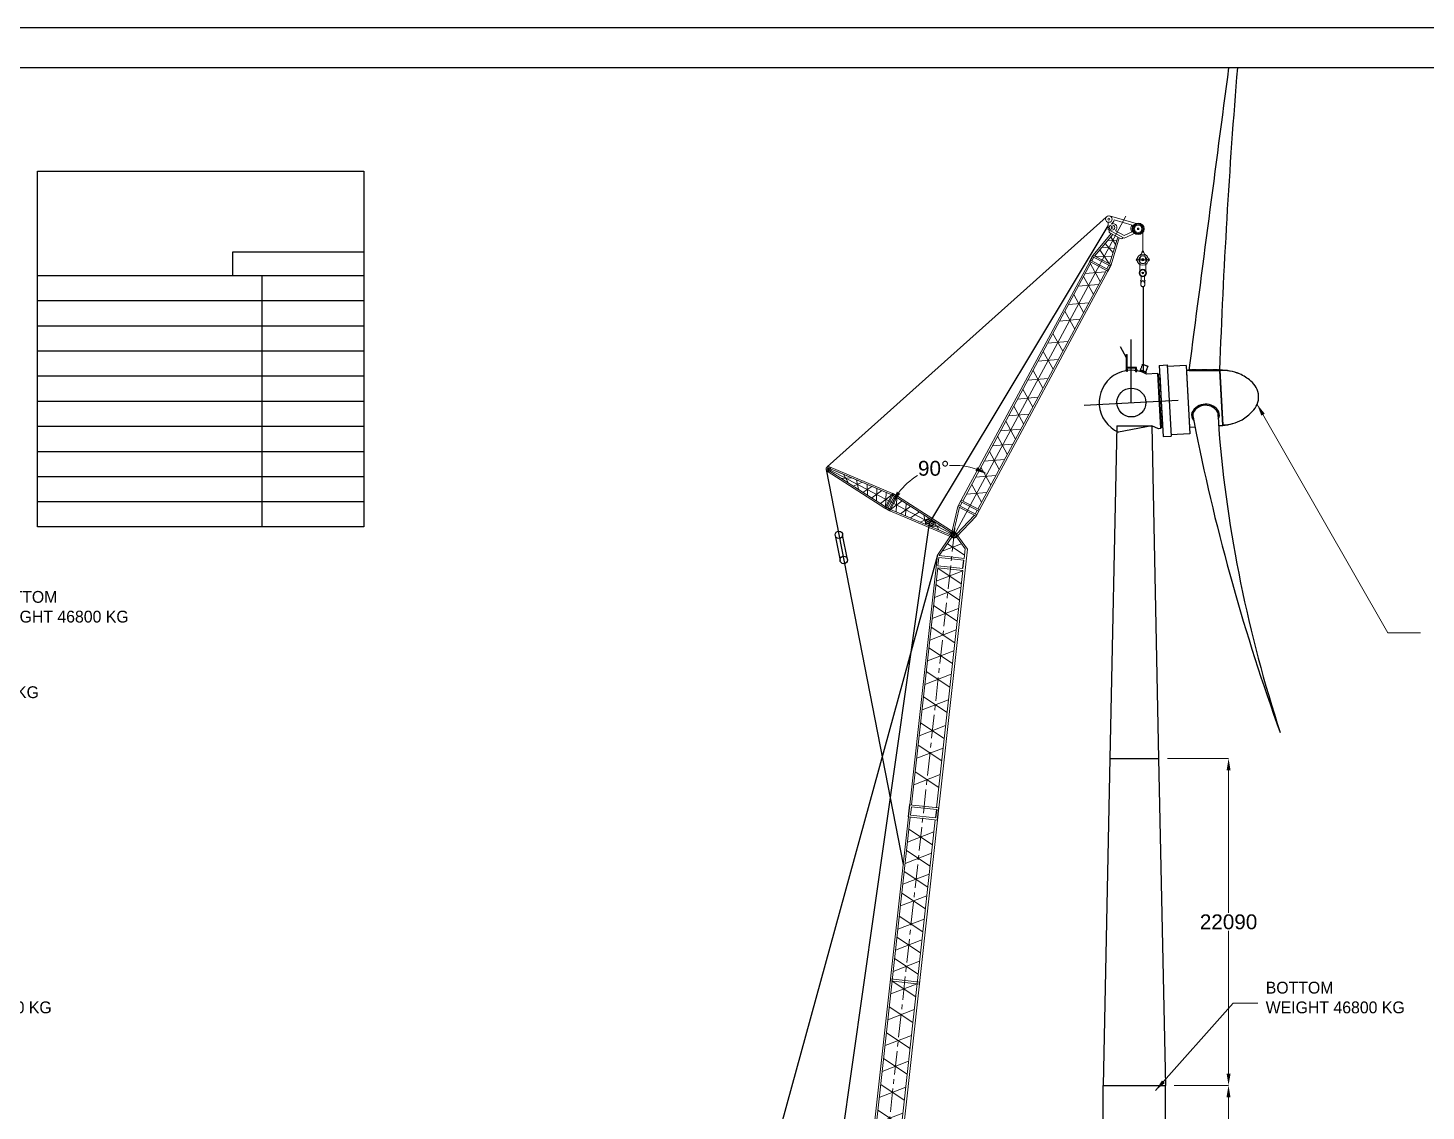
# Model space of a CAD drawing. Header units: millimetres. Extents: x -532461 to 503061443, y -184551 to 137919.
# Drawn here: x 36375 to 130864, y -119306 to -46127 of the extents above; entities that cross this region are included whole.
import ezdxf

# ---------------------------------------------------------------- set-up
doc = ezdxf.new("R2010")
doc.units = ezdxf.units.MM
doc.linetypes.add('CENTER', pattern=[50.8, 31.75, -6.35, 6.35, -6.35])
doc.linetypes.add('HIDDEN', pattern=[9.525, 6.35, -3.175])
doc.styles.get("Standard").update_dxf_attribs({"font": 'arial.ttf'})
doc.dimstyles.get("Standard").update_dxf_attribs({"dimtxt": 1000, "dimasz": 800, "dimexe": 0.18, "dimexo": 600, "dimgap": 100, "dimtad": 0, "dimtih": 1, "dimtoh": 1, "dimdec": 0, "dimzin": 0, "dimdsep": 46, "dimtxsty": 'Standard', "dimcen": 0.09, "dimadec": 0, "dimazin": 0, "dimtfac": 1, "dimtdec": 0, "dimtofl": 0, "dimtmove": 0, "dimatfit": 3, "dimfxl": 1, "dimtolj": 1, "dimtzin": 0, "dimlwd": 5, "dimlwe": 5, "dimarcsym": 0})

# ---------------------------------------------------------------- blocks, each defined once
blk = doc.blocks.new('Main boom-73.5mtr')
at = {"color": 7, "linetype": 'CENTER', "lineweight": 5, "ltscale": 50}
blk.add_line((7993, 73557), (12, 105), dxfattribs=at)
at = {"color": 7, "lineweight": 18, "ltscale": 50}
for p, q in [((7746, 73091), (6828, 71732)), ((7786, 72950), (6936, 71693)), ((8104, 72962), (8696, 72158)), ((8131, 73115), (8854, 72131)), ((8625, 71509), (8696, 72158)), ((5105, 54844), (6847, 70877)), ((6861, 71006), (6922, 71564)), ((6794, 54660), (8537, 70694))]:
    blk.add_line(p, q, dxfattribs=at)
at = {"color": 7, "lineweight": 18}
for p, q in [((6954, 54643), (8854, 72131)), ((4982, 54857), (6828, 71732)), ((8537, 70694), (6847, 70877)), ((6861, 71006), (6922, 71564)), ((8551, 70822), (6861, 71006)), ((8612, 71381), (6922, 71564)), ((8625, 71509), (6936, 71693)), ((6954, 54643), (4946, 54861)), ((-232, 7210), (4891, 54042)), ((-67, 7252), (5016, 54029)), ((6865, 53828), (4886, 54043)), ((5030, 54157), (5091, 54715)), ((6719, 53973), (5030, 54157)), ((6781, 54532), (5091, 54715)), ((1623, 7068), (6706, 53845)), ((1776, 6992), (6865, 53828)), ((5661, 42746), (3679, 42962)), ((5675, 42875), (3693, 43090)), ((3972, 29151), (2282, 29335)), ((3986, 29280), (2296, 29463)), ((4047, 29838), (2357, 30021)), ((4078, 29662), (2389, 29845)), ((2650, 15041), (642, 15259)), ((2552, 15616), (862, 15800)), ((2566, 15745), (876, 15928)), ((2477, 14930), (788, 15113)), ((-232, 7210), (-79, 64)), ((1782, 7051), (-226, 7269)), ((1598, 6941), (-69, 7122)), ((-69, 7122), (-49, 6495)), ((95, 47), (1776, 6992)), ((1443, 6333), (1598, 6941)), ((1443, 6333), (-49, 6495)), ((1411, 6207), (-45, 6365)), ((-45, 6365), (31, 4029)), ((836, 3941), (1411, 6207)), ((31, 4029), (844, 3941)), ((36, 3864), (124, 1138)), ((36, 3864), (795, 3782)), ((124, 1138), (795, 3782))]:
    blk.add_line(p, q, dxfattribs=at)
at = {"color": 7, "lineweight": 5}
for p, q in [((7135, 71987), (8448, 72495)), ((7487, 72508), (8650, 71736)), ((6749, 69974), (8534, 70664)), ((6844, 70848), (8439, 69791)), ((6629, 68872), (8414, 69562)), ((6724, 69745), (8319, 68688)), ((6474, 67445), (8259, 68135)), ((6569, 68318), (8164, 67261)), ((6316, 65984), (8100, 66673)), ((6411, 66857), (8005, 65800)), ((6163, 64583), (7948, 65273)), ((6258, 65457), (7853, 64400)), ((5991, 62995), (7775, 63685)), ((6086, 63869), (7680, 62811)), ((5804, 61271), (7588, 61961)), ((5898, 62144), (7493, 61087)), ((5614, 59524), (7398, 60214)), ((5709, 60397), (7303, 59340)), ((5448, 58003), (7233, 58693)), ((5543, 58876), (7138, 57819)), ((5254, 56216), (7039, 56906)), ((5349, 57090), (6944, 56033)), ((4833, 52341), (6617, 53030)), ((4928, 53214), (6523, 52157)), ((4677, 50900), (6461, 51590)), ((4771, 51773), (6366, 50716)), ((4523, 49485), (6307, 50175)), ((4618, 50358), (6212, 49301)), ((4363, 48018), (6148, 48708)), ((4458, 48892), (6053, 47835)), ((4288, 47322), (5882, 46265)), ((4193, 46449), (5977, 47139)), ((4039, 45032), (5823, 45722)), ((4134, 45906), (5728, 44849)), ((3978, 44469), (5572, 43412)), ((3883, 43595), (5667, 44285)), ((3717, 42074), (5502, 42764)), ((3812, 42947), (5407, 41890)), ((3528, 40327), (5312, 41017)), ((3623, 41200), (5217, 40143)), ((3338, 38580), (5122, 39270)), ((3433, 39454), (5027, 38396)), ((3148, 36833), (4932, 37523)), ((3243, 37707), (4837, 36650)), ((3053, 35960), (4648, 34903)), ((2958, 35086), (4742, 35776)), ((2768, 33339), (4553, 34029)), ((2863, 34213), (4458, 33156)), ((2578, 31592), (4363, 32282)), ((2673, 32466), (4268, 31409)), ((2389, 29845), (4173, 30535)), ((2484, 30719), (4078, 29662)), ((2282, 29335), (3877, 28278)), ((2188, 28461), (3972, 29151)), ((1998, 26714), (3782, 27404)), ((2093, 27588), (3687, 26531)), ((1808, 24967), (3592, 25657)), ((1903, 25841), (3497, 24784)), ((1731, 23789), (3325, 22732)), ((1636, 22916), (3420, 23606)), ((1446, 21169), (3230, 21859)), ((1541, 22043), (3135, 20985)), ((1256, 19422), (3040, 20112)), ((1351, 20296), (2945, 19239)), ((1066, 17675), (2851, 18365)), ((1161, 18549), (2756, 17492)), ((876, 15928), (2661, 16618)), ((971, 16802), (2566, 15745)), ((693, 14240), (2477, 14930)), ((788, 15113), (2382, 14056)), ((598, 13366), (2192, 12309)), ((503, 12493), (2287, 13183)), ((313, 10746), (2098, 11436)), ((408, 11619), (2003, 10562)), ((119, 8960), (1903, 9650)), ((214, 9833), (1809, 8776)), ((-67, 7252), (1718, 7942)), ((28, 8125), (1623, 7068))]:
    blk.add_line(p, q, dxfattribs=at)
at = {"color": 7, "ltscale": 50}
blk.add_line((8551, 70822), (8611, 71381), dxfattribs=at)
at = {"color": 7, "lineweight": 13}
for p, q in [((8771, 71363), (8771, 71363)), ((8785, 71492), (8785, 71492))]:
    blk.add_line(p, q, dxfattribs=at)
for p, q in [((4891, 54042), (4982, 54857)), ((6781, 54532), (6719, 53973)), ((6865, 53828), (6954, 54643))]:
    blk.add_line(p, q)
at = {"color": 7, "lineweight": 18, "ltscale": 50}
for centre, radius in [((7940, 73070), 196), ((7940, 73070), 157), ((7940, 73070), 157), ((0, 0), 74), ((0, 0), 43.9)]:
    blk.add_circle(centre, radius, dxfattribs=at)
at = {"color": 7, "lineweight": 18}
blk.add_circle((7940, 73070), 62.4, dxfattribs=at)
blk.add_circle((7940, 73070), 62.4, dxfattribs=at)
blk.add_circle((7940, 73070), 62.4, dxfattribs=at)
blk.add_circle((7940, 73070), 62.4, dxfattribs=at)
at = {"color": 7, "linetype": 'HIDDEN', "lineweight": 18, "ltscale": 1500}
for radius in [62.4, 62.4, 49.9, 49.9]:
    blk.add_circle((7940, 73070), radius, dxfattribs=at)
blk.add_circle((0, 0), 106)
blk = doc.blocks.new('luff-24.5mtr')
at = {"color": 7, "linetype": 'CENTER', "lineweight": 5, "ltscale": 2500}
blk.add_line((0, 0), (11719, 21515), dxfattribs=at)
at = {"color": 7, "lineweight": 18, "ltscale": 50}
for p, q in [((10524, 20610), (10526, 21100)), ((10626, 21529), (12414, 21011)), ((10925, 21260), (12144, 20892)), ((9491, 18881), (10720, 20334)), ((9594, 18824), (10824, 20278)), ((10524, 20610), (11606, 20021)), ((10610, 18270), (11165, 20092)), ((10634, 20381), (11354, 19988)), ((10714, 18214), (11268, 20035)), ((11005, 20521), (11598, 20199)), ((11598, 20199), (12141, 20453)), ((11606, 20021), (12389, 20378)), ((9263, 18463), (498, 2371)), ((9367, 18407), (601, 2314)), ((9263, 18463), (10488, 17799)), ((9309, 18548), (10534, 17883)), ((9548, 18740), (9413, 18492)), ((9445, 18796), (10668, 18130)), ((9491, 18881), (10714, 18214)), ((10551, 18195), (10417, 17947)), ((10384, 17855), (1618, 1760)), ((10488, 17799), (1722, 1704)), ((271, 1954), (-172, 93)), ((375, 1898), (-31, 193)), ((271, 1954), (498, 2371)), ((271, 1954), (1495, 1288)), ((317, 2038), (1541, 1372)), ((421, 1982), (555, 2230)), ((452, 2286), (1676, 1620)), ((498, 2371), (1722, 1704)), ((1495, 1288), (172, -94)), ((1392, 1345), (179, 79)), ((1400, 1339), (1400, 1339)), ((1437, 1428), (1572, 1676)), ((1495, 1288), (1722, 1704)), ((1581, 1671), (1581, 1671))]:
    blk.add_line(p, q, dxfattribs=at)
at = {"color": 7, "lineweight": 5, "ltscale": 50}
for p, q in [((10482, 19873), (11105, 19898)), ((11010, 19585), (10693, 20123)), ((10610, 18270), (9948, 19242)), ((10102, 19425), (10933, 19330)), ((10840, 19024), (10309, 19669)), ((9308, 18303), (9967, 17090)), ((9594, 18824), (10770, 18794)), ((8842, 17447), (9501, 16234)), ((10326, 17751), (8950, 17642)), ((8175, 16222), (8834, 15009)), ((9860, 16895), (8484, 16786)), ((9193, 15670), (7817, 15561)), ((8584, 14552), (7208, 14443)), ((7566, 15104), (8225, 13891)), ((6751, 13607), (7410, 12394)), ((6091, 12396), (6750, 11183)), ((7768, 13055), (6392, 12946)), ((7109, 11844), (5733, 11735)), ((6412, 10564), (5036, 10455)), ((5394, 11116), (6053, 9903)), ((4703, 9847), (5362, 8634)), ((4085, 8713), (4744, 7501)), ((5720, 9295), (4344, 9186)), ((3530, 7694), (4189, 6481)), ((5103, 8161), (3727, 8052)), ((2966, 6683), (3625, 5470)), ((4547, 7142), (3171, 7033)), ((3984, 6131), (2608, 6022)), ((3428, 5106), (2052, 4997)), ((2420, 5653), (3077, 4439)), ((2857, 4035), (1480, 3928)), ((1840, 4588), (2497, 3374)), ((2229, 2882), (853, 2775)), ((1212, 3436), (1869, 2222))]:
    blk.add_line(p, q, dxfattribs=at)
at = {"color": 7, "lineweight": 5}
for p, q in [((10754, 19888), (10743, 19886)), ((9847, 18261), (9852, 18250)), ((10028, 18593), (10032, 18583)), ((985, 1991), (996, 1993)), ((802, 1660), (813, 1662))]:
    blk.add_line(p, q, dxfattribs=at)
for p, q in [((9263, 18463), (9491, 18881)), ((10488, 17799), (10714, 18214))]:
    blk.add_line(p, q)
at = {"color": 7, "ltscale": 50}
for p, q in [((10619, 18266), (10619, 18266)), ((10425, 17942), (10426, 17942))]:
    blk.add_line(p, q, dxfattribs=at)
at = {"color": 7}
blk.add_line((2842, 3484), (2841, 3484), dxfattribs=at)
at = {"color": 7, "lineweight": 18, "ltscale": 50}
for centre, radius in [((10573, 21316), 220), ((10573, 21316), 65.3), ((10780, 20744), 183), ((10780, 20744), 57.2), ((12547, 20647), 313), ((12547, 20647), 253), ((12547, 20647), 53.9), ((0, 0), 196), ((0, 0), 157), ((0, 0), 157)]:
    blk.add_circle(centre, radius, dxfattribs=at)
at = {"color": 7, "ltscale": 50}
blk.add_circle((12547, 20647), 388, dxfattribs=at)
at = {"color": 7, "lineweight": 18}
blk.add_circle((0, 0), 62.4, dxfattribs=at)
blk.add_circle((0, 0), 62.4, dxfattribs=at)
blk.add_circle((0, 0), 62.4, dxfattribs=at)
blk.add_circle((0, 0), 62.4, dxfattribs=at)
at = {"color": 7, "linetype": 'HIDDEN', "lineweight": 18, "ltscale": 1500}
for radius in [62.4, 62.4, 49.9, 49.9]:
    blk.add_circle((0, 0), radius, dxfattribs=at)
at = {"color": 7, "lineweight": 18, "ltscale": 50}
for centre, radius, start, end in [((10573, 21316), 357, 299.03715, 351.06727), ((10830, 20738), 279, 309.03584, 107.46167), ((12360, 20671), 309, 134.23541, 224.94796), ((10477, 20508), 113, 345.45878, 65.16578), ((10686, 20467), 100, 172.53653, 238.88792), ((11398, 20079), 100, 243.96046, 310.31186), ((11546, 19926), 113, 57.6826, 137.3896)]:
    blk.add_arc(centre, radius, start, end, dxfattribs=at)
blk = doc.blocks.new('fly mast')
at = {"color": 7, "lineweight": 18, "ltscale": 50}
for p, q in [((-4766, 1577), (-8788, 3867)), ((-4727, 1663), (-8749, 3953)), ((-4340, 2505), (-8697, 4066)), ((-4301, 2590), (-8657, 4152)), ((-4340, 2505), (-8198, 3887)), ((-4766, 1577), (-4301, 2590)), ((-4697, 1545), (-4231, 2558)), ((-4168, 2425), (-4555, 1584)), ((-4492, 1451), (-4026, 2464)), ((-4422, 1419), (-3956, 2432)), ((-3996, 2346), (-236, 206)), ((-3956, 2432), (65, 142)), ((-4422, 1419), (-65, -142)), ((-4382, 1505), (-310, 45)), ((-310, 45), (-236, 206)), ((-310, 45), (-26, -57)), ((0, 0), (-247, 114)), ((-236, 206), (26, 57))]:
    blk.add_line(p, q, dxfattribs=at)
at = {"color": 7, "linetype": 'CENTER', "lineweight": 5, "ltscale": 2500}
blk.add_line((-273, 126), (-8723, 4009), dxfattribs=at)
at = {"color": 7, "lineweight": 5, "ltscale": 50}
for p, q in [((-7132, 3505), (-7818, 3423)), ((-7304, 3130), (-7689, 3705)), ((-6391, 3240), (-6973, 2942)), ((-6620, 2741), (-6774, 3377)), ((-5715, 2997), (-6300, 2559)), ((-5996, 2386), (-6044, 3115)), ((-5367, 2028), (-5387, 2880)), ((-5034, 2753), (-5694, 2213)), ((-4340, 2505), (-5087, 1868)), ((-4727, 1663), (-4730, 2644)), ((-4382, 1505), (-3636, 2141)), ((-3996, 2346), (-3992, 1365)), ((-3356, 1982), (-3335, 1129)), ((-3689, 1256), (-3029, 1796)), ((-3008, 1012), (-2423, 1451)), ((-2332, 770), (-1749, 1067)), ((-2102, 1268), (-1949, 633)), ((-1591, 504), (-904, 586)), ((-1418, 879), (-1034, 305))]:
    blk.add_line(p, q, dxfattribs=at)
at = {"color": 7, "lineweight": 5}
for p, q in [((-4490, 1987), (-4492, 1996)), ((-4215, 1861), (-4217, 1870))]:
    blk.add_line(p, q, dxfattribs=at)
at = {"color": 7, "ltscale": 50}
for p, q in [((-3996, 2346), (-4340, 2505)), ((-3956, 2432), (-4301, 2590)), ((-4267, 2480), (-4267, 2480)), ((-3992, 2353), (-3992, 2354)), ((-4422, 1419), (-4766, 1577)), ((-4382, 1505), (-4727, 1663))]:
    blk.add_line(p, q, dxfattribs=at)
at = {"color": 7}
blk.add_line((-2935, 2079), (-2935, 2079), dxfattribs=at)
at = {"color": 7, "lineweight": 18, "ltscale": 50}
for centre, radius in [((-8723, 4009), 157), ((-1814, 834), 151), ((-1814, 834), 139), ((-1814, 834), 39.4), ((-1548, 712), 151), ((-1548, 712), 139), ((-1548, 712), 39.4), ((0, 0), 196), ((0, 0), 157), ((0, 0), 157)]:
    blk.add_circle(centre, radius, dxfattribs=at)
at = {"color": 7, "lineweight": 18}
for centre in [(-8723, 4009), (-8723, 4009), (0, 0), (0, 0), (0, 0), (0, 0)]:
    blk.add_circle(centre, 62.4, dxfattribs=at)
at = {"color": 7, "linetype": 'HIDDEN', "lineweight": 18, "ltscale": 1500}
for centre, radius in [((-8723, 4009), 62.4), ((-8723, 4009), 49.9), ((0, 0), 62.4), ((0, 0), 62.4), ((0, 0), 49.9), ((0, 0), 49.9)]:
    blk.add_circle(centre, radius, dxfattribs=at)
blk = doc.blocks.new('*D42')
at = {"color": 0, "lineweight": 5, "transparency": 16777216}
for start, end in [(48.66685, 77.41075), (6.28746, 35.69428)]:
    blk.add_arc((90608, -156054), 7294, start, end, dxfattribs=at)
at = {"color": 0, "transparency": 16777216}
for points in [[(92176, -149067), (92219, -148804), (91408, -148804)], [(97991, -155248), (97724, -155263), (97901, -156054)]]:
    blk.add_solid(points, dxfattribs=at)
at = {"layer": 'Defpoints', "color": 0, "transparency": 16777216}
for p in [(99015, -79919), (97054, -152641), (90905, -153357), (79340, -156054), (101134, -156054)]:
    blk.add_point(p, dxfattribs=at)
at = {"color": 0, "transparency": 16777216, "insert": (96041, -151188), "char_height": 1000, "attachment_point": 5}
blk.add_mtext('\\A1;84°', dxfattribs=at)
blk = doc.blocks.new('*D43')
at = {"color": 0, "lineweight": 5, "transparency": 16777216}
for start, end in [(121.34859, 142.46916), (71.42016, 93.59206)]:
    blk.add_arc((98962, -80406), 4724, start, end, dxfattribs=at)
at = {"color": 0, "transparency": 16777216}
for points in [[(100520, -75806), (100414, -76050), (101201, -76246)], [(95327, -77600), (95103, -77456), (94783, -78201)]]:
    blk.add_solid(points, dxfattribs=at)
at = {"layer": 'Defpoints', "color": 0, "transparency": 16777216}
for p in [(110575, -58833), (90471, -75926), (98808, -75684), (98696, -80266), (98962, -80406)]:
    blk.add_point(p, dxfattribs=at)
at = {"color": 0, "transparency": 16777216, "insert": (97585, -75887), "char_height": 1000, "attachment_point": 5}
blk.add_mtext('\\A1;90°', dxfattribs=at)
blk = doc.blocks.new('*D44')
at = {"color": 0, "lineweight": 5, "transparency": 16777216}
for p, q in [((113845, -117573), (117514, -117573)), ((117513, -118373), (117513, -126222)), ((117513, -135293), (117513, -127443)), ((113845, -136093), (117514, -136093))]:
    blk.add_line(p, q, dxfattribs=at)
at = {"color": 0, "transparency": 16777216}
for points in [[(117380, -118373), (117647, -118373), (117513, -117573)], [(117380, -135293), (117647, -135293), (117513, -136093)]]:
    blk.add_solid(points, dxfattribs=at)
at = {"layer": 'Defpoints', "color": 0, "transparency": 16777216}
for p in [(113245, -117573), (113245, -136093), (117513, -136093)]:
    blk.add_point(p, dxfattribs=at)
at = {"color": 0, "transparency": 16777216, "insert": (117513, -126833), "char_height": 1000, "attachment_point": 5}
blk.add_mtext('\\A1;18520', dxfattribs=at)
blk = doc.blocks.new('*D45')
at = {"color": 0, "lineweight": 5, "transparency": 16777216}
for p, q in [((113393, -95483), (117519, -95483)), ((117518, -96283), (117518, -105917)), ((117518, -116773), (117518, -107138)), ((113845, -117573), (117519, -117573))]:
    blk.add_line(p, q, dxfattribs=at)
at = {"color": 0, "transparency": 16777216}
for points in [[(117385, -96283), (117652, -96283), (117518, -95483)], [(117385, -116773), (117652, -116773), (117518, -117573)]]:
    blk.add_solid(points, dxfattribs=at)
at = {"layer": 'Defpoints', "color": 0, "transparency": 16777216}
for p in [(112793, -95483), (117518, -95483), (113245, -117573)]:
    blk.add_point(p, dxfattribs=at)
at = {"color": 0, "transparency": 16777216, "insert": (117518, -106528), "char_height": 1000, "attachment_point": 5}
blk.add_mtext('\\A1;22090', dxfattribs=at)

msp = doc.modelspace()

# ---------------------------------------------------------------- linework, layer by layer
for p, q in [((90396.4, -75788.5), (109244.7, -58918.5)), ((97318.5, -79539.1), (109383.9, -59499.3)), ((111741.6, -63602.1), (111741.6, -69294.6)), ((110224.4, -67675.4), (110212.9, -67675.4)), ((110623.4, -68425.5), (110212.9, -67675.4)), ((110623.4, -68414.5), (110219, -67675.4)), ((110623.4, -68404.5), (110224.4, -67675.4)), ((110933.7, -71437.1), (110933.7, -67170.4)), ((110623.4, -69214.9), (110623.4, -68182.6)), ((110623.4, -68231.2), (110672, -68182.6)), ((110623.4, -68182.6), (110672, -68231.2)), ((110623.4, -68182.6), (110672, -68182.6)), ((110623.4, -68231.2), (110672, -68231.2)), ((110623.4, -68816.7), (110672, -68768.1)), ((110623.4, -68768.1), (110672, -68816.7)), ((110623.4, -68768.1), (110672, -68768.1)), ((110623.4, -68816.7), (110672, -68816.7)), ((110672, -69214.9), (110672, -68182.6)), ((112835.1, -68923.1), (113377.3, -68894.7)), ((112835.1, -68923.1), (113087.4, -73738.5)), ((113377.3, -68894.7), (113629.7, -73710.1)), ((114655.7, -68925.9), (113382.5, -68992.6)), ((114655.7, -68925.9), (114897.8, -73545.5)), ((111297, -69074.9), (110623.4, -69074.9)), ((110623.4, -69123.5), (110672, -69074.9)), ((110623.4, -69074.9), (110672, -69123.5)), ((111248.4, -69123.5), (110623.4, -69123.5)), ((111248.4, -69123.5), (111297, -69074.9)), ((111248.4, -69214.9), (111248.4, -69123.5)), ((111256.1, -69269.4), (111256.1, -69294)), ((111272.7, -69269.4), (111272.7, -69294)), ((111289.3, -69269.4), (111289.3, -69294)), ((111297, -69214.9), (111297, -69074.9)), ((111540.9, -69240), (111505.1, -69334.1)), ((111540.9, -69240), (111942.3, -69392.9)), ((111560.6, -69225.6), (111553.4, -69244.7)), ((111557, -69235.2), (111933.5, -69378.6)), ((111560.6, -69225.6), (111937.2, -69369.1)), ((111942.3, -69392.9), (111907.6, -69484.1)), ((111937.2, -69369.1), (111929.9, -69388.2)), ((112713.4, -69476.3), (111979.2, -69514.7)), ((112713.4, -69476.3), (112908.7, -73201.2)), ((112713.4, -69476.3), (112792.4, -69539.1)), ((112867.1, -69535.2), (112792.4, -69539.1)), ((112980.6, -73130.4), (112792.4, -69539.1)), ((112867.8, -69547.4), (112793, -69551.4)), ((112867.1, -69535.2), (113055.4, -73126.5)), ((114817.2, -69268.3), (114674.2, -69278.6)), ((114679.2, -69373.2), (114874.4, -73098.1)), ((114817.2, -69268.3), (114837.6, -69241)), ((114863.9, -69268.3), (114817.2, -69268.3)), ((114837.6, -69241), (116907.4, -69241)), ((114843.2, -69203.6), (114852.3, -69203.6)), ((114854.3, -69241), (114852.3, -69203.6)), ((114863.9, -69268.3), (116927.9, -69268.3)), ((114870.9, -69241), (114868.9, -69203.6)), ((114868.9, -69203.6), (114885.6, -69203.6)), ((114887.5, -69241), (114885.6, -69203.6)), ((114904.1, -69241), (114902.2, -69203.6)), ((114902.2, -69203.6), (114918.8, -69203.6)), ((114920.8, -69241), (114918.8, -69203.6)), ((114937.4, -69241), (114935.4, -69203.6)), ((114935.4, -69203.6), (114952, -69203.6)), ((114954, -69241), (114952, -69203.6)), ((114970.6, -69241), (114968.7, -69203.6)), ((114968.7, -69203.6), (114985.3, -69203.6)), ((114987.2, -69241), (114985.3, -69203.6)), ((115003.9, -69241), (115001.9, -69203.6)), ((115001.9, -69203.6), (115018.5, -69203.6)), ((115020.5, -69241), (115018.5, -69203.6)), ((115037.1, -69241), (115035.1, -69203.6)), ((115035.1, -69203.6), (115051.8, -69203.6)), ((115053.7, -69241), (115051.8, -69203.6)), ((115070.3, -69241), (115068.4, -69203.6)), ((115068.4, -69203.6), (115085, -69203.6)), ((115087, -69241), (115085, -69203.6)), ((115103.6, -69241), (115101.6, -69203.6)), ((115101.6, -69203.6), (115118.3, -69203.6)), ((115120.2, -69241), (115118.3, -69203.6)), ((115136.8, -69241), (115134.9, -69203.6)), ((115134.9, -69203.6), (115151.5, -69203.6)), ((115153.5, -69241), (115151.5, -69203.6)), ((115170.1, -69241), (115168.1, -69203.6)), ((115168.1, -69203.6), (115184.7, -69203.6)), ((115186.7, -69241), (115184.7, -69203.6)), ((115203.3, -69241), (115201.4, -69203.6)), ((115201.4, -69203.6), (115218, -69203.6)), ((115219.9, -69241), (115218, -69203.6)), ((115236.6, -69241), (115234.6, -69203.6)), ((115234.6, -69203.6), (115251.2, -69203.6)), ((115253.2, -69241), (115251.2, -69203.6)), ((115269.8, -69241), (115267.8, -69203.6)), ((115267.8, -69203.6), (115284.5, -69203.6)), ((115286.4, -69241), (115284.5, -69203.6)), ((115303, -69241), (115301.1, -69203.6)), ((115301.1, -69203.6), (115317.7, -69203.6)), ((115319.7, -69241), (115317.7, -69203.6)), ((115336.3, -69241), (115334.3, -69203.6)), ((115334.3, -69203.6), (115351, -69203.6)), ((115352.9, -69241), (115351, -69203.6)), ((115369.5, -69241), (115367.6, -69203.6)), ((115367.6, -69203.6), (115384.2, -69203.6)), ((115386.2, -69241), (115384.2, -69203.6)), ((115402.8, -69241), (115400.8, -69203.6)), ((115400.8, -69203.6), (115417.4, -69203.6)), ((115419.4, -69241), (115417.4, -69203.6)), ((115436, -69241), (115434.1, -69203.6)), ((115434.1, -69203.6), (115450.7, -69203.6)), ((115452.6, -69241), (115450.7, -69203.6)), ((115469.3, -69241), (115467.3, -69203.6)), ((115467.3, -69203.6), (115483.9, -69203.6)), ((115485.9, -69241), (115483.9, -69203.6)), ((115502.5, -69241), (115500.5, -69203.6)), ((115500.5, -69203.6), (115517.2, -69203.6)), ((115519.1, -69241), (115517.2, -69203.6)), ((115535.7, -69241), (115533.8, -69203.6)), ((115533.8, -69203.6), (115550.4, -69203.6)), ((115552.4, -69241), (115550.4, -69203.6)), ((115569, -69241), (115567, -69203.6)), ((115567, -69203.6), (115583.7, -69203.6)), ((115585.6, -69241), (115583.7, -69203.6)), ((115602.2, -69241), (115600.3, -69203.6)), ((115600.3, -69203.6), (115616.9, -69203.6)), ((115618.9, -69241), (115616.9, -69203.6)), ((115635.5, -69241), (115633.5, -69203.6)), ((115633.5, -69203.6), (115650.1, -69203.6)), ((115652.1, -69241), (115650.1, -69203.6)), ((115668.7, -69241), (115666.8, -69203.6)), ((115666.8, -69203.6), (115683.4, -69203.6)), ((115685.3, -69241), (115683.4, -69203.6)), ((115702, -69241), (115700, -69203.6)), ((115700, -69203.6), (115716.6, -69203.6)), ((115718.6, -69241), (115716.6, -69203.6)), ((115735.2, -69241), (115733.2, -69203.6)), ((115733.2, -69203.6), (115749.9, -69203.6)), ((115751.8, -69241), (115749.9, -69203.6)), ((115768.4, -69241), (115766.5, -69203.6)), ((115766.5, -69203.6), (115783.1, -69203.6)), ((115785.1, -69241), (115783.1, -69203.6)), ((115801.7, -69241), (115799.7, -69203.6)), ((115799.7, -69203.6), (115816.4, -69203.6)), ((115818.3, -69241), (115816.4, -69203.6)), ((115834.9, -69241), (115833, -69203.6)), ((115833, -69203.6), (115849.6, -69203.6)), ((115851.6, -69241), (115849.6, -69203.6)), ((115868.2, -69241), (115866.2, -69203.6)), ((115866.2, -69203.6), (115882.8, -69203.6)), ((115884.8, -69241), (115882.8, -69203.6)), ((115901.4, -69241), (115899.5, -69203.6)), ((115899.5, -69203.6), (115916.1, -69203.6)), ((115918, -69241), (115916.1, -69203.6)), ((115934.7, -69241), (115932.7, -69203.6)), ((115932.7, -69203.6), (115949.3, -69203.6)), ((115951.3, -69241), (115949.3, -69203.6)), ((115967.9, -69241), (115965.9, -69203.6)), ((115965.9, -69203.6), (115982.6, -69203.6)), ((115984.5, -69241), (115982.6, -69203.6)), ((116001.1, -69241), (115999.2, -69203.6)), ((115999.2, -69203.6), (116015.8, -69203.6)), ((116017.8, -69241), (116015.8, -69203.6)), ((116034.4, -69241), (116032.4, -69203.6)), ((116032.4, -69203.6), (116049, -69203.6)), ((116051, -69241), (116049, -69203.6)), ((116067.6, -69241), (116065.7, -69203.6)), ((116065.7, -69203.6), (116082.3, -69203.6)), ((116084.3, -69241), (116082.3, -69203.6)), ((116100.9, -69241), (116098.9, -69203.6)), ((116098.9, -69203.6), (116115.5, -69203.6)), ((116117.5, -69241), (116115.5, -69203.6)), ((116134.1, -69241), (116132.2, -69203.6)), ((116132.2, -69203.6), (116148.8, -69203.6)), ((116150.7, -69241), (116148.8, -69203.6)), ((116167.4, -69241), (116165.4, -69203.6)), ((116165.4, -69203.6), (116182, -69203.6)), ((116184, -69241), (116182, -69203.6)), ((116200.6, -69241), (116198.6, -69203.6)), ((116198.6, -69203.6), (116215.3, -69203.6)), ((116217.2, -69241), (116215.3, -69203.6)), ((116233.8, -69241), (116231.9, -69203.6)), ((116231.9, -69203.6), (116248.5, -69203.6)), ((116250.5, -69241), (116248.5, -69203.6)), ((116267.1, -69241), (116265.1, -69203.6)), ((116265.1, -69203.6), (116281.7, -69203.6)), ((116283.7, -69241), (116281.7, -69203.6)), ((116300.3, -69241), (116298.4, -69203.6)), ((116298.4, -69203.6), (116315, -69203.6)), ((116316.9, -69241), (116315, -69203.6)), ((116333.6, -69241), (116331.6, -69203.6)), ((116331.6, -69203.6), (116348.2, -69203.6)), ((116350.2, -69241), (116348.2, -69203.6)), ((116366.8, -69241), (116364.9, -69203.6)), ((116364.9, -69203.6), (116381.5, -69203.6)), ((116383.4, -69241), (116381.5, -69203.6)), ((116400.1, -69241), (116398.1, -69203.6)), ((116398.1, -69203.6), (116414.7, -69203.6)), ((116416.7, -69241), (116414.7, -69203.6)), ((116433.3, -69241), (116431.3, -69203.6)), ((116431.3, -69203.6), (116448, -69203.6)), ((116449.9, -69241), (116448, -69203.6)), ((116466.5, -69241), (116464.6, -69203.6)), ((116464.6, -69203.6), (116481.2, -69203.6)), ((116483.2, -69241), (116481.2, -69203.6)), ((116499.8, -69241), (116497.8, -69203.6)), ((116497.8, -69203.6), (116514.4, -69203.6)), ((116516.4, -69241), (116514.4, -69203.6)), ((116533, -69241), (116531.1, -69203.6)), ((116531.1, -69203.6), (116547.7, -69203.6)), ((116549.6, -69241), (116547.7, -69203.6)), ((116566.3, -69241), (116564.3, -69203.6)), ((116564.3, -69203.6), (116580.9, -69203.6)), ((116582.9, -69241), (116580.9, -69203.6)), ((116599.5, -69241), (116597.6, -69203.6)), ((116597.6, -69203.6), (116614.2, -69203.6)), ((116616.1, -69241), (116614.2, -69203.6)), ((116632.8, -69241), (116630.8, -69203.6)), ((116630.8, -69203.6), (116647.4, -69203.6)), ((116649.4, -69241), (116647.4, -69203.6)), ((116666, -69241), (116664, -69203.6)), ((116664, -69203.6), (116680.7, -69203.6)), ((116682.6, -69241), (116680.7, -69203.6)), ((116699.2, -69241), (116697.3, -69203.6)), ((116697.3, -69203.6), (116713.9, -69203.6)), ((116715.9, -69241), (116713.9, -69203.6)), ((116732.5, -69241), (116730.5, -69203.6)), ((116730.5, -69203.6), (116747.1, -69203.6)), ((116749.1, -69241), (116747.1, -69203.6)), ((116765.7, -69241), (116763.8, -69203.6)), ((116763.8, -69203.6), (116780.4, -69203.6)), ((116782.3, -69241), (116780.4, -69203.6)), ((116799, -69241), (116797, -69203.6)), ((116797, -69203.6), (116813.6, -69203.6)), ((116815.6, -69241), (116813.6, -69203.6)), ((116832.2, -69241), (116830.3, -69203.6)), ((116830.3, -69203.6), (116846.9, -69203.6)), ((116848.8, -69241), (116846.9, -69203.6)), ((116865.5, -69241), (116863.5, -69203.6)), ((116863.5, -69203.6), (116880.1, -69203.6)), ((116882.1, -69241), (116880.1, -69203.6)), ((116898.7, -69241), (116896.7, -69203.6)), ((116896.7, -69203.6), (116905.5, -69203.6)), ((116907.4, -69241), (116905.5, -69203.6)), ((116927.9, -69268.3), (116907.4, -69241)), ((116927.1, -69255.4), (117121.6, -72967.7)), ((117122.3, -72980.3), (116927.7, -69268.1)), ((107765, -71603.2), (114102.5, -71271)), ((115119.3, -72422.8), (115306.3, -73388.8)), ((116809, -72373.6), (116856.1, -73244.8)), ((109958.6, -73002.7), (109497.6, -95482.7)), ((109958.6, -73002.7), (112331.6, -73002.7)), ((112331.6, -73002.7), (110075.6, -73433.4)), ((112331.6, -73002.7), (112792.6, -95482.7)), ((112774.2, -73208.2), (112331.6, -73002.7)), ((112908.7, -73201.2), (112774.2, -73208.2)), ((112908.7, -73201.2), (112980.6, -73130.4)), ((113054.7, -73114.2), (112980, -73118.1)), ((113055.4, -73126.5), (112980.6, -73130.4)), ((114897.8, -73545.5), (113624.6, -73612.2)), ((114874.4, -73098.1), (115246.2, -73078.6)), ((116842.6, -72995), (117122.3, -72980.3)), ((113087.4, -73738.5), (113629.7, -73710.1)), ((90316.4, -75951.3), (95521.7, -102642.4)), ((86836.2, -153107.7), (97296, -79583.3)), ((90937.4, -80427.3), (91259.5, -82098.6)), ((91760.9, -82047.1), (91435.7, -80381.2)), ((97846.5, -81741.8), (79143.2, -149881.5)), ((109497.6, -95482.7), (109045.1, -117572.7)), ((109497.6, -95482.7), (112792.6, -95482.7)), ((109497.6, -95482.7), (112792.6, -95482.7)), ((109497.6, -95482.7), (112792.6, -95482.7)), ((112792.6, -95482.7), (113245.1, -117572.7)), ((109045.1, -136092.7), (109045.1, -117572.7)), ((109045.1, -117572.7), (113245.1, -117572.7)), ((109045.1, -117572.7), (113245.1, -117572.7)), ((113245.1, -136092.7), (113245.1, -117572.7))]:
    msp.add_line(p, q)
at = {"color": 7, "linetype": 'CENTER', "lineweight": 5, "ltscale": 2500}
msp.add_line((111722.7, -61247.2), (111722.7, -59697.2), dxfattribs=at)
at = {"color": 7, "ltscale": 50}
for p, q in [((50226.5, -62848.8), (50226.5, -61242.6)), ((50226.5, -61242.6), (59068.3, -61242.6)), ((37016.1, -62848.8), (59068.3, -62848.8)), ((52172.9, -62848.8), (52172.9, -79828.3)), ((37016.1, -64546.7), (59068.3, -64546.7)), ((37016.1, -66244.7), (59068.3, -66244.7)), ((37016.1, -67942.6), (59068.3, -67942.6)), ((37016.1, -69640.6), (59068.3, -69640.6)), ((37016.1, -71338.5), (59068.3, -71338.5)), ((37016.1, -73036.5), (59068.3, -73036.5)), ((37016.1, -74734.4), (59068.3, -74734.4)), ((37016.1, -76432.4), (59068.3, -76432.4)), ((37016.1, -78130.4), (59068.3, -78130.4))]:
    msp.add_line(p, q, dxfattribs=at)
at = {"color": 7, "lineweight": 13}
for p, q in [((111677.4, -61228.2), (111620, -61419.5)), ((111768, -61228.2), (111825.4, -61419.5)), ((111529.1, -61785.2), (111620, -61419.5)), ((111529.1, -61785.2), (111529.1, -62518.3)), ((111825.4, -61419.5), (111916.3, -61785.2)), ((111916.3, -61785.2), (111916.3, -62518.3)), ((111580.5, -63191.5), (111580.5, -63495.7)), ((111602.9, -62910.3), (111602.9, -63167.5)), ((111842.5, -62910.3), (111842.5, -63167.5)), ((111864.8, -63191.5), (111864.8, -63495.7))]:
    msp.add_line(p, q, dxfattribs=at)
at = {"color": 7, "linetype": 'CENTER', "lineweight": 13, "ltscale": 300}
msp.add_line((111342.9, -61785.2), (112102.5, -61785.2), dxfattribs=at)
at = {"linetype": 'HIDDEN', "ltscale": 5}
for p, q in [((111566.1, -69227.7), (111711, -68847.3)), ((111711, -68847.3), (112076.6, -68986.6))]:
    msp.add_line(p, q, dxfattribs=at)
at = {"linetype": 'HIDDEN'}
msp.add_line((111931.7, -69367), (112076.6, -68986.6), dxfattribs=at)
at = {"color": 7, "ltscale": 50}
for points in [[(-24914.3, -184550.8), (168632.4, -184550.8), (168632.4, -46127.4), (-24914.3, -46127.4)], [(-22230.5, -181867.1), (165948.7, -181867.1), (165948.7, -48811.1), (-22230.5, -48811.1)], [(37016.1, -55798.2), (59068.3, -55798.2), (59068.3, -79828.3), (37016.1, -79828.3)]]:
    msp.add_lwpolyline(points, close=True, dxfattribs=at)
for points in [[(110710.9, -69214.9), (110584.4, -69214.9), (110584.4, -69269.4), (110710.9, -69269.4)], [(110686.8, -69269.4), (110608.6, -69269.4), (110608.6, -69324.2), (110686.8, -69324.2)], [(111336, -69214.9), (111209.5, -69214.9), (111209.5, -69269.4), (111336, -69269.4)], [(111311.8, -69294), (111233.6, -69294), (111233.6, -69348.8), (111311.8, -69348.8)]]:
    msp.add_lwpolyline(points, close=True)
at = {"color": 7, "lineweight": 13}
for centre, radius in [((111722.7, -61785.2), 379.8), ((111722.7, -61247.2), 47.7), ((111722.7, -61785.2), 81.8), ((111722.7, -61785.2), 45.3), ((111722.7, -61785.2), 18.4), ((111722.7, -62684.8), 255.4), ((111722.7, -62682.6), 57.8), ((111722.7, -62682.6), 28.6)]:
    msp.add_circle(centre, radius, dxfattribs=at)
at = {"color": 7, "linetype": 'HIDDEN', "lineweight": 13, "ltscale": 1000}
msp.add_circle((111722.7, -61785.2), 261.2, dxfattribs=at)
at = {"color": 7, "lineweight": 13, "ltscale": 50}
msp.add_circle((111722.7, -62682.6), 206.7, dxfattribs=at)
for centre, radius in [((110949.6, -71436.3), 975), ((91183.8, -80374.5), 252), ((91510.2, -82072.8), 252)]:
    msp.add_circle(centre, radius)
for centre, radius, start, end in [((15458914, -2073383.1), 15474406.7, 172.48223589, 172.55852906), ((576427.8, -86059.6), 459828.1, 175.353643, 177.903883), ((111598.7, -63198.2), 19.3, 118.237702, 159.743713), ((111765.2, -63397.7), 188.3, 103.033509, 168.642744), ((111579.3, -63157.9), 25.4, 293.624476, 337.667968), ((111680.2, -63397.7), 188.3, 11.357256, 76.966491), ((111866, -63157.9), 25.4, 202.332032, 246.375524), ((111846.7, -63198.2), 19.3, 20.256287, 61.762298), ((111722.7, -63457.6), 147.2, 195.008304, 344.991696), ((110949.6, -71436.3), 2180, 61.815524, 246.36452), ((117021, -72473.7), 3219.6, 67.291211, 91.671446), ((116941.7, -69267.9), 14, 181.589464, 267.944289), ((117169.3, -71976.5), 2704.3, 66.123913, 94.838318), ((117008.4, -72285.9), 3052.4, 48.945965, 65.711887), ((117008.4, -72285.9), 3052.4, 48.945965, 65.711887), ((118186.9, -71072), 1366, 3.628102, 52.784728), ((118186.9, -71072), 1366, 3.628102, 52.784728), ((115967.1, -72571.1), 1027, 29.443258, 153.760995), ((115967.1, -72571.1), 950.7, 29.443258, 153.760995), ((118185.3, -71042.1), 1366, 313.215272, 2.371898), ((118185.3, -71042.1), 1366, 313.215272, 2.371898), ((115562.2, -72280.4), 541.5, 162.443093, 222.416937), ((115562.2, -72280.4), 465.2, 162.443093, 197.82489), ((116369.5, -72262.6), 453.4, 345.824538, 21.751735), ((116369.5, -72262.6), 529.6, 327.920884, 21.751735), ((116879.3, -69769.9), 3219.6, 274.328554, 298.708789), ((117078.8, -70248.8), 2704.3, 271.161682, 299.876087), ((116886.4, -69958), 3052.4, 300.288113, 317.054035), ((116886.4, -69958), 3052.4, 300.288113, 317.054035), ((253244.9, -45683.9), 140693.4, 191.356688, 199.97021), ((205607.4, -65913.4), 89053.6, 184.722289, 198.204916)]:
    msp.add_arc(centre, radius, start, end)
at = {"color": 7, "lineweight": 13}
for centre, radius, start, end in [((111722.7, -61250.7), 50.6, 26.378734, 158.596219), ((111342.9, -61785.2), 65.6, 85.044061, 274.955939), ((111342.9, -61785.2), 37.8, 87.149082, 272.850918), ((111342.9, -61785.2), 19.9, 88.500838, 271.499162), ((112102.5, -61785.2), 65.6, 265.044061, 94.955939), ((112102.5, -61785.2), 37.8, 267.149082, 92.850918), ((112102.5, -61785.2), 19.9, 268.500838, 91.499162)]:
    msp.add_arc(centre, radius, start, end, dxfattribs=at)

# ---------------------------------------------------------------- block references
for name, p, rotation in [('luff-24.5mtr', (98961.7, -80406.1), 0.2820383782193208), ('fly mast', (98961.6, -80406.1), 356.8682914448574), ('Main boom-73.5mtr', (90893.7, -153462), 359.8999999999999)]:
    msp.add_blockref(name, p, dxfattribs=dict(rotation=rotation))

# ---------------------------------------------------------------- texts
at = {"color": 7, "ltscale": 50, "char_height": 800, "attachment_point": 4}
for s, insert in [('{\\fVijaya|b0|i0|c0|p34;BOTTOM\\PWEIGHT 46800 KG}', (33787.5, -85239.6)), ('{\\fVijaya|b0|i0|c0|p34;BOTTOM\\PWEIGHT 29800 KG}', (27723.1, -90346.3)), ('{\\fVijaya|b0|i0|c0|p34;BOTTOM\\PWEIGHT 46800 KG}', (28586.5, -111642.4)), ('{\\fVijaya|b0|i0|c0|p34;BOTTOM\\PWEIGHT 46800 KG}', (120029.2, -111642.4))]:
    msp.add_mtext(s, dxfattribs=dict(at, insert=insert))

# ---------------------------------------------------------------- dimensions: what is measured, and where the dimension line sits
for base, line1, line2, picture, middle in [((98808, -75684.3), ((98961.7, -80406.2), (110574.5, -58833.2)), ((98695.7, -80265.7), (90471, -75926.2)), '*D43', (97584.8, -75886.9)), ((97053.7, -152641.1), ((79339.9, -156054), (101134.4, -156054)), ((99015.5, -79918.6), (90905.5, -153357)), '*D42', (96040.8, -151187.8))]:
    dim = msp.add_angular_dim_2l(base=base, line1=line1, line2=line2, dimstyle='Standard')
    dim.commit()
    dim.dimension.update_dxf_attribs({"geometry": picture, "text_midpoint": middle})
for base, p2, picture, middle in [((117518.5, -95482.7), (112792.6, -95482.7), '*D45', (117518.5, -106527.7)), ((117513.4, -136092.7), (113245.1, -136092.7), '*D44', (117513.4, -126832.7))]:
    dim = msp.add_linear_dim(base=base, p1=(113245.1, -117572.7), p2=p2, angle=90, dimstyle='Standard')
    dim.commit()
    dim.dimension.update_dxf_attribs({"geometry": picture, "text_midpoint": middle})

# ---------------------------------------------------------------- leaders
msp.add_leader([(119450.1, -71558.3), (128277.7, -87004.4), (130496.1, -87004.4)], dimstyle='Standard')
at = {"color": 7, "linetype": 'ByBlock', "ltscale": 50}
msp.add_leader([(112585.4, -117922.1), (117827.9, -112015.4), (119492.8, -112015.4)], dimstyle='Standard', dxfattribs=at)

doc.saveas('drawing.dxf')
